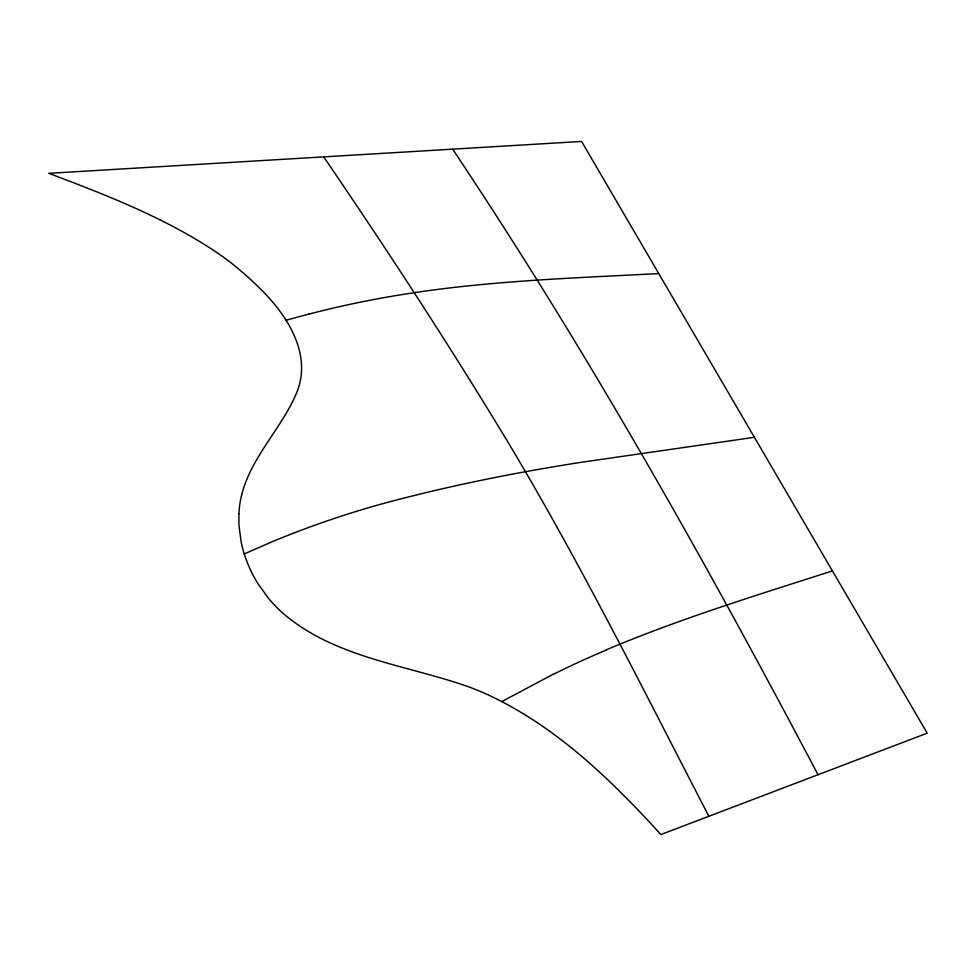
<?xml version="1.0" encoding="UTF-8"?>
<svg xmlns="http://www.w3.org/2000/svg" width="976" height="976" viewBox="0 0 976 976"><rect width="100%" height="100%" fill="white"/><g stroke="black" fill="none" stroke-linecap="round" stroke-linejoin="round"><path stroke-width="1.46" d="M501.859 701.537L553.465 674.111M244.256 553.917L270.34 542.558M832.43 570.911C758.986 594.469 685.103 617.161 613.77 646.685A405.504 132.016 -27.9 0 0 605.962 649.955M286.041 320.25L308.819 314.077M754.399 437.309L580.549 462.404C513.425 472.896 446.691 486.304 381.116 504.116A349.493 129.137 -18.8 0 0 270.291 542.51M658.751 273.573C572.107 278.136 485.035 280.856 399.257 295.045A386.154 152.134 -12.5 0 0 308.843 314.138M323.703 156.88C387.557 250.454 449.485 345.382 508.081 442.335C580.818 563.774 643.794 690.666 708.857 816.278M452.644 149.169C586.869 350.055 705.355 561.139 818.034 774.724M553.502 674.245A304.78 99.027 -27.9 0 1 605.901 650.211M238.9 513.657L238.913 524.856L241.096 541.68A140.495 125.623 18.6 0 0 258.42 584.404L268.925 598.837A132.163 118.169 18.6 0 0 281.417 611.903C333.67 657.995 405.906 664.534 469.163 687.006A257.408 230.165 18.6 0 1 486.341 694.046C555.137 725.571 610.561 779.226 660.886 834.553L927.2 733.159L581.586 141.447L48.8 173.325C108.385 195.822 168.616 219.173 221.32 255.59A269.73 241.182 18.6 0 1 235.899 266.729L245.196 274.622A293.044 262.032 18.6 0 1 258.457 287.066C286.541 313.76 313.65 354.825 295.911 394.463C280.417 430.135 249.917 458.403 241.133 497.15A123.391 110.325 18.6 0 0 238.9 513.657"/></g></svg>
